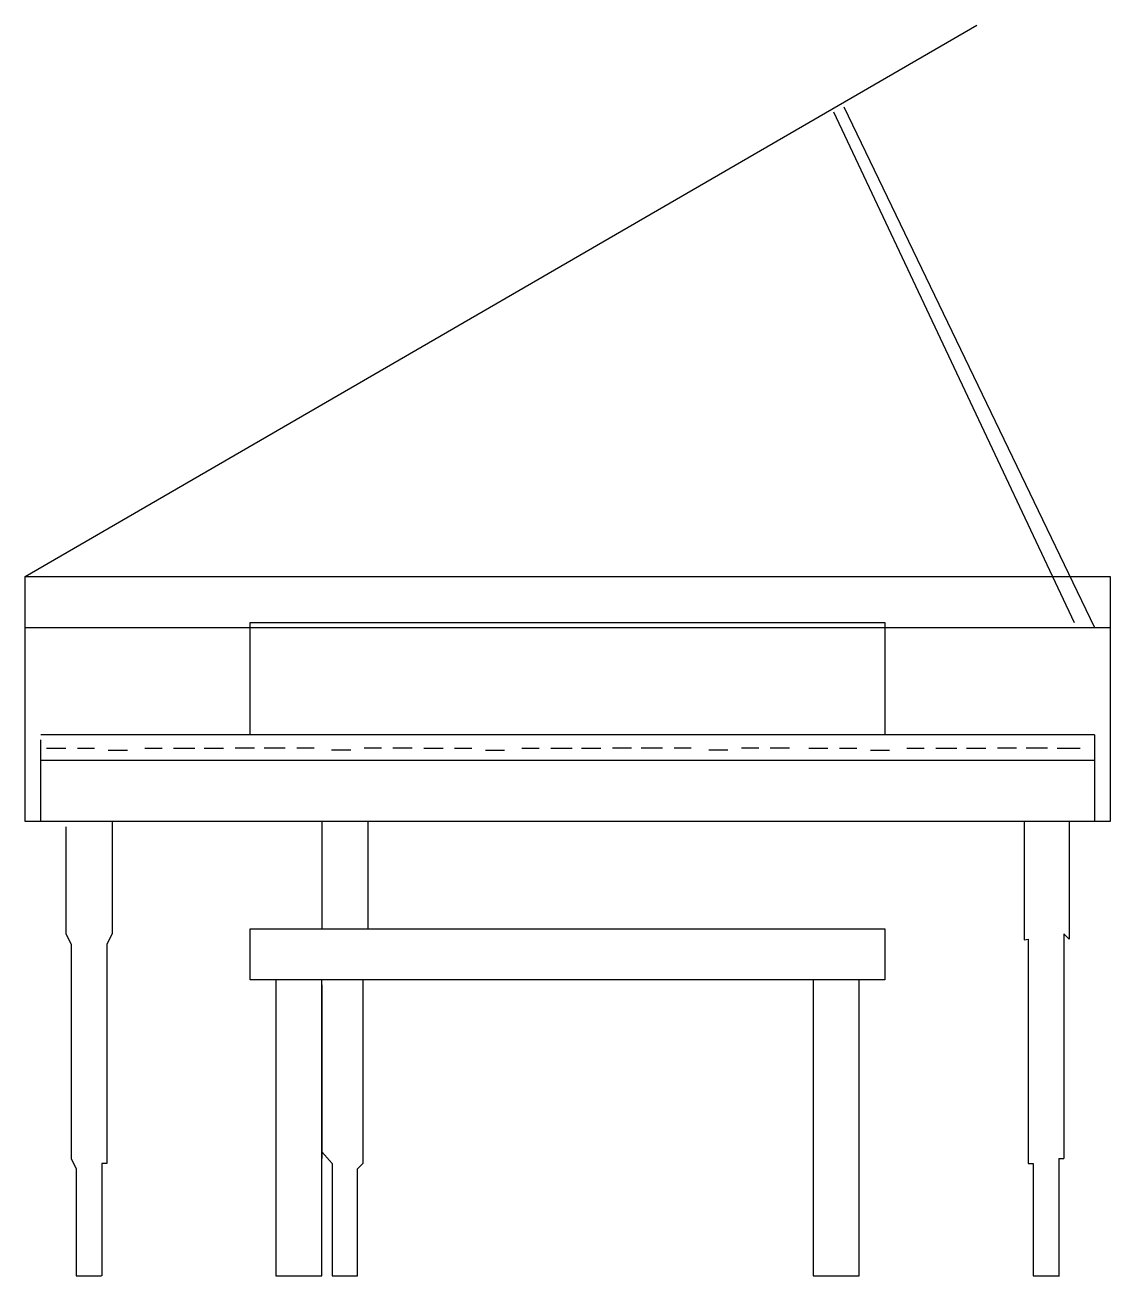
# Model space of a CAD drawing. Header units: millimetres. Extents: x 0 to 1570, y 0 to 1810.
import ezdxf

# ---------------------------------------------------------------- set-up
doc = ezdxf.new("R2010")
doc.units = ezdxf.units.MM

msp = doc.modelspace()

# ---------------------------------------------------------------- linework, layer by layer
for p, q in [((0, 1012), (1377.1, 1809.7)), ((1169.8, 1684.2), (1517.7, 945.5)), ((1184.6, 1691.6), (1547.3, 938.1)), ((0, 657.4), (0, 1012)), ((0, 1012), (1569.6, 1012)), ((1569.6, 1012), (1569.6, 657.4)), ((325.8, 945.5), (1243.8, 945.5)), ((325.8, 783), (325.8, 945.5)), ((1243.8, 945.5), (1243.8, 783)), ((1547.3, 783), (22.8, 783)), ((1547.3, 783), (1547.3, 657.4)), ((22.2, 775.6), (22.2, 657.4)), ((31.1, 763.6, 263.1), (59, 763.6, 263.1)), ((75.7, 763.6, 263.1), (100.7, 763.6, 263.1)), ((120.2, 760.8, 263.1), (148.1, 760.8, 263.1)), ((173.1, 763.6, 263.1), (198.2, 763.6, 263.1)), ((214.9, 763.6, 263.1), (245.5, 763.6, 263.1)), ((259.4, 763.6, 263.1), (287.3, 763.6, 263.1)), ((331.8, 763.6, 263.1), (304, 763.6, 263.1)), ((376.4, 763.6, 263.1), (345.8, 763.6, 263.1)), ((418.2, 763.6, 263.1), (393.1, 763.6, 263.1)), ((471.1, 760.8, 263.1), (443.2, 760.8, 263.1)), ((515.6, 763.6, 263.1), (490.6, 763.6, 263.1)), ((560.2, 763.6, 263.1), (532.3, 763.6, 263.1)), ((576.9, 763.6, 263.1), (604.7, 763.6, 263.1)), ((621.4, 763.6, 263.1), (646.5, 763.6, 263.1)), ((666, 760.8, 263.1), (693.8, 760.8, 263.1)), ((718.9, 763.6, 263.1), (743.9, 763.6, 263.1)), ((760.6, 763.6, 263.1), (791.3, 763.6, 263.1)), ((805.2, 763.6, 263.1), (833, 763.6, 263.1)), ((877.6, 763.6, 263.1), (849.8, 763.6, 263.1)), ((922.2, 763.6, 263.1), (891.5, 763.6, 263.1)), ((963.9, 763.6, 263.1), (938.9, 763.6, 263.1)), ((1016.8, 760.8, 263.1), (989, 760.8, 263.1)), ((1061.4, 763.6, 263.1), (1036.3, 763.6, 263.1)), ((1105.9, 763.6, 263.1), (1078.1, 763.6, 263.1)), ((1133.8, 763.6, 263.1), (1161.6, 763.6, 263.1)), ((1178.3, 763.6, 263.1), (1203.4, 763.6, 263.1)), ((1222.9, 760.8, 263.1), (1250.7, 760.8, 263.1)), ((1275.8, 763.6, 263.1), (1300.8, 763.6, 263.1)), ((1317.6, 763.6, 263.1), (1348.2, 763.6, 263.1)), ((1362.1, 763.6, 263.1), (1389.9, 763.6, 263.1)), ((1434.5, 763.6, 263.1), (1406.7, 763.6, 263.1)), ((1479.1, 763.6, 263.1), (1448.4, 763.6, 263.1)), ((1493, 763.6, 263.1), (1526.4, 763.6, 263.1)), ((22.2, 746.1), (1547.3, 746.1)), ((1569.6, 657.4), (0, 657.4)), ((125.9, 657.4), (125.9, 494.9)), ((429.4, 657.4), (429.4, 502.3)), ((496, 657.4), (496, 502.3)), ((1445.6, 656.5, 263.1), (1445.6, 486.1, 263.1)), ((1510.3, 657.4), (1510.3, 487.5)), ((59.2, 650), (59.2, 494.9)), ((59.2, 494.9), (66.6, 480.1)), ((125.9, 494.9), (118.5, 480.1)), ((325.8, 428.4), (325.8, 502.3)), ((325.8, 502.3), (1243.8, 502.3)), ((1243.8, 502.3), (1243.8, 428.4)), ((1510.3, 487.5), (1502.9, 494.9)), ((1502.9, 494.9), (1502.9, 169.9)), ((66.6, 480.1), (66.6, 169.9)), ((118.5, 480.1), (118.5, 162.5)), ((1445.6, 486.1, 263.1), (1451.1, 487.5)), ((1451.1, 487.5), (1451.1, 162.5)), ((1243.8, 428.4), (325.8, 428.4)), ((362.8, 428.4), (362.8, 0)), ((429.4, 0), (429.4, 428.4)), ((429.4, 421), (429.4, 169.9)), ((488.6, 428.4), (488.6, 162.5)), ((1140.2, 428.4), (1140.2, 0)), ((1206.8, 0), (1206.8, 428.4)), ((66.6, 169.9), (74, 155.1)), ((444.2, 162.5), (429.3, 179.8, 263.1)), ((1495.5, 169.9), (1502.9, 169.9)), ((1495.5, 169.9), (1495.5, 0)), ((74, 155.1), (74, 0)), ((118.5, 162.5), (111.1, 162.5)), ((111.1, 162.5), (111.1, 0)), ((444.2, 162.5), (444.2, 0)), ((488.6, 162.5), (481.2, 155.1)), ((481.2, 0), (481.2, 155.1)), ((1451.1, 162.5), (1458.5, 162.5)), ((1458.5, 162.5), (1458.5, 0)), ((74, 0), (110.7, 0)), ((362.8, 0), (429.4, 0)), ((444.2, 0), (481.2, 0)), ((1140.2, 0), (1206.8, 0)), ((1458.5, 0), (1496.5, 0))]:
    msp.add_line(p, q)
at = {"color": 253}
msp.add_line((0, 938.1), (1569.6, 938.1), dxfattribs=at)

doc.saveas('drawing.dxf')
